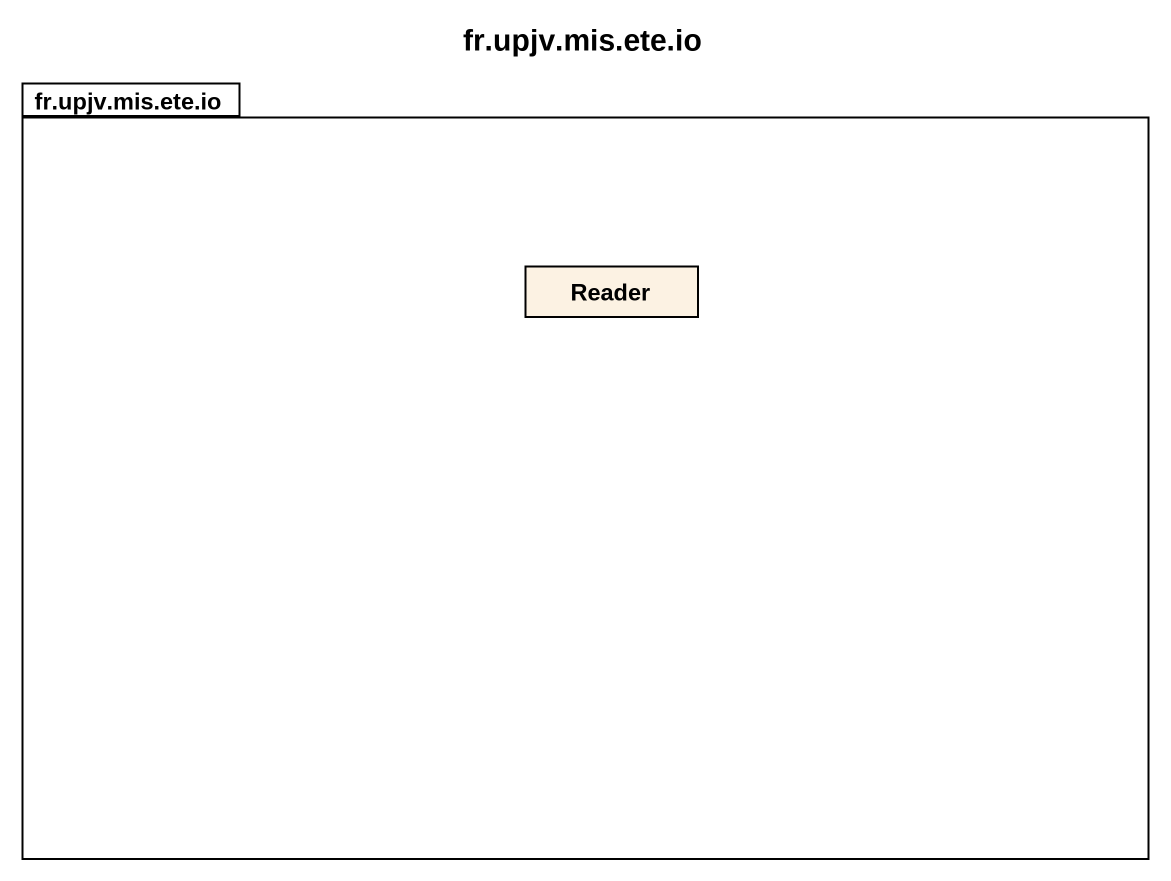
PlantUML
@startuml
title fr.upjv.mis.ete.io
hide circle
hide empty members
package "fr.upjv.mis.ete.io" as fr_upjv_mis_ete_io {
  class Reader
}
@enduml
